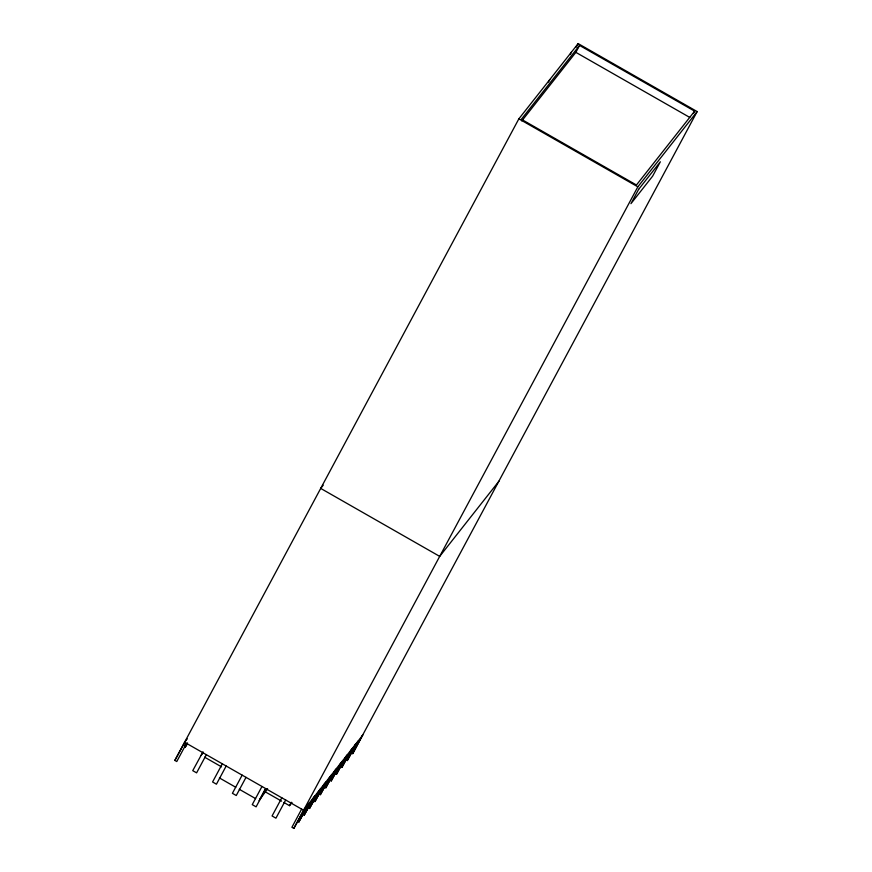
<?xml version="1.0" encoding="UTF-8"?>
<svg xmlns="http://www.w3.org/2000/svg" width="872" height="872" viewBox="0 0 872 872"><rect width="100%" height="100%" fill="white"/><g stroke="black" fill="none" stroke-linecap="round" stroke-linejoin="round"><path stroke-width="1.31" d="M186.51 743.369L176.776 761.529L174.847 760.428L518.851 118.854L578.158 43.6L697.153 111.572L352.604 753.833L362.349 735.674M185.126 741.571L174.847 760.428M184.428 746.083L185.649 743.816M187.513 742.889L185.082 747.435L187.393 743.783M548.466 82.055L549.742 79.679M570.168 54.522L571.443 52.146M576.229 47.197L578.158 43.6M521.805 120.925L575.847 52.353L579.564 45.42L694.646 111.158L693.404 113.469M203.013 751.817L192.745 770.652L196.603 772.854L206.348 754.694M222.316 763.818L212.583 781.977L216.441 784.19L226.175 766.019M242.154 775.143L232.41 793.313L236.268 795.515L246.013 777.355M261.982 786.479L252.248 804.638L256.106 806.84L265.851 788.68M259.692 799.461L265.164 789.247M259.082 800.594L267.595 788.713M281.82 797.804L272.075 815.963L275.944 818.176L285.678 800.006M283.858 802.447L289.515 805.673L291.335 802.273M301.647 809.129L291.913 827.299L293.842 828.4L304.121 809.543M293.842 828.4L637.846 186.826L697.153 111.572M308.426 804.082L298.693 822.252L309.516 802.709M313.822 797.248L304.077 815.407L314.912 795.864M319.217 790.403L309.473 808.562L320.297 789.018M324.602 783.557L314.868 801.728L325.692 782.184M329.998 776.723L320.253 794.883L331.077 775.339M335.382 769.878L325.648 788.037L336.472 768.505M340.778 763.044L331.044 781.203L341.868 761.659M346.173 756.198L336.428 774.358L347.252 754.814M351.558 749.353L341.824 767.524L352.648 747.98M355.482 744.099L351.22 752.046L353.149 753.146M356.953 742.519L347.209 760.678L358.043 741.135M579.564 45.42L521.369 119.268L636.44 185.006L694.646 111.158M323.207 485.224L320.7 488.407L439.695 556.38L499.002 481.126M187.284 738.846L184.581 742.257L303.587 810.241L362.883 734.987M201.181 755.217L202.838 753.125M289.515 805.673L292 802.523M575.847 52.353L689.752 117.415M518.851 118.854L637.846 186.826M204.571 757.158L221.532 766.848M265.764 792.114L281.602 801.15M219.406 777.933L235.745 787.263M239.244 789.269L255.583 798.599M638.642 189.333L630.947 203.656L652.648 176.122L660.344 161.789L638.642 189.333"/></g></svg>
